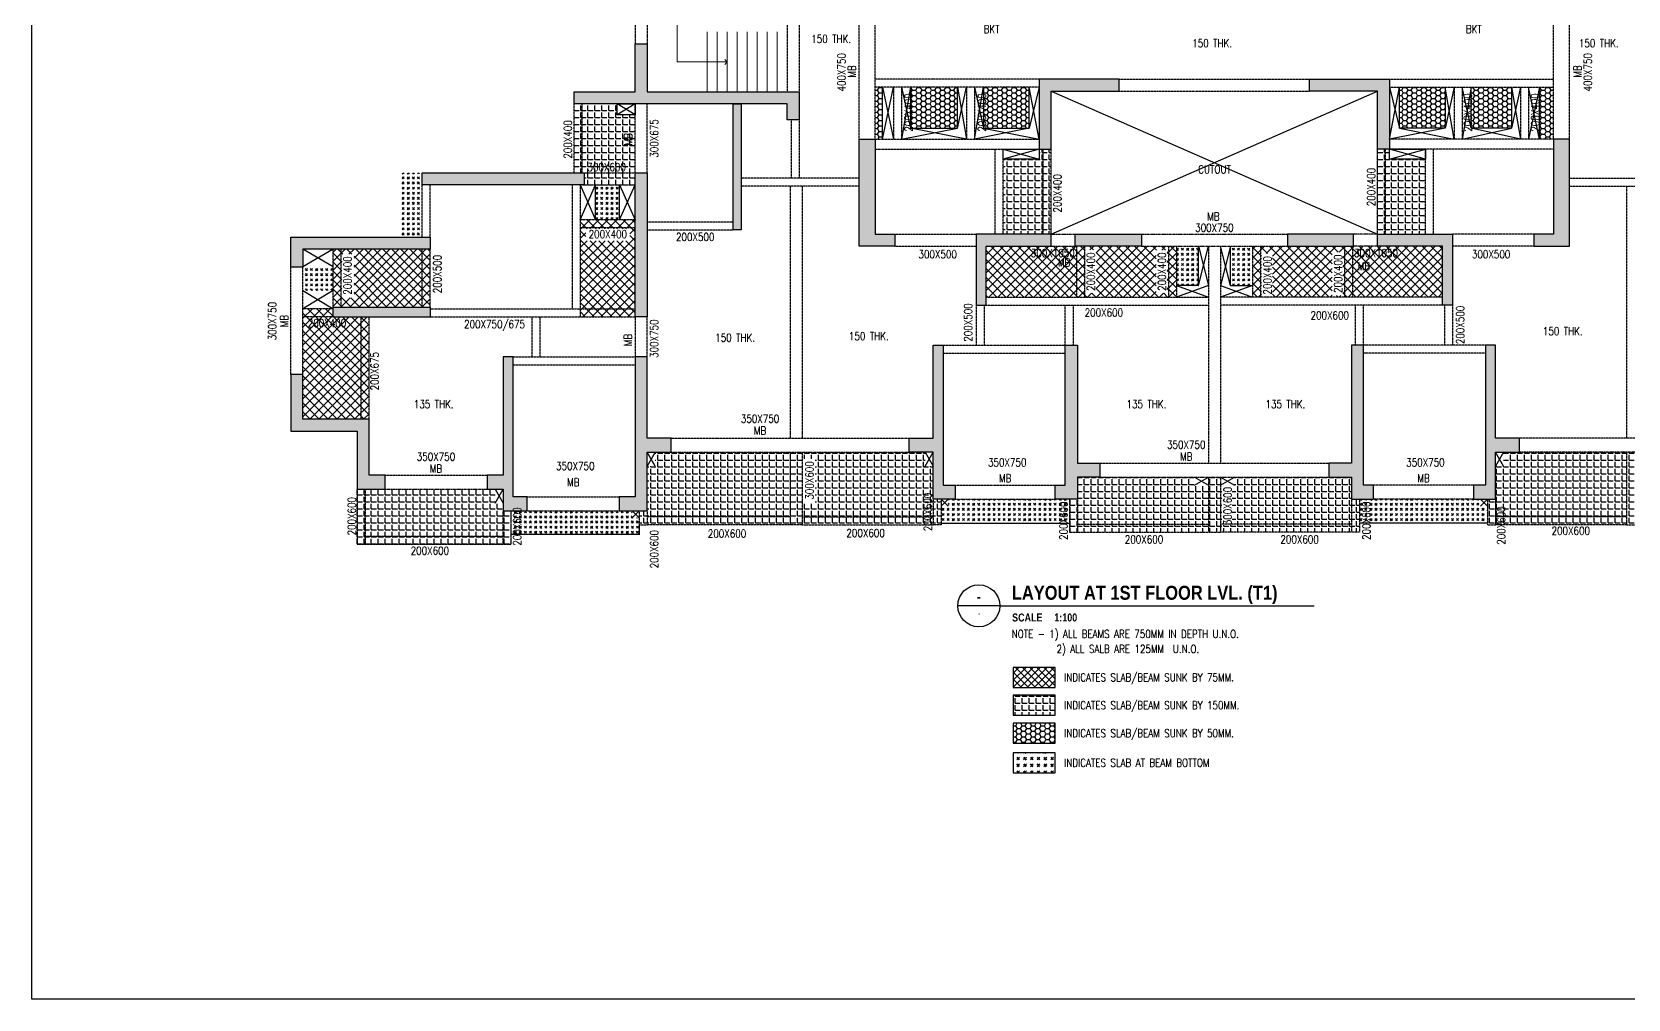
# Model space of a CAD drawing. Header units: millimetres. Extents: x 4277 to 218637, y 6776 to 49510.
# Drawn here: x 4277 to 44163, y 6776 to 30947 of the extents above; entities that cross this region are included whole.
import ezdxf
from ezdxf.enums import TextEntityAlignment as Align

# ---------------------------------------------------------------- set-up
doc = ezdxf.new("R2010")
doc.units = ezdxf.units.MM
doc.linetypes.add('DASHED2', pattern=[0.375, 0.25, -0.125])
doc.linetypes.add('HIDDEN', pattern=[0.375, 0.25, -0.125])
for name, color, linetype in [('A-REFR-TITL-100', 2, 'Continuous'), ('BEAM', 3, 'DASHED2'), ('BEAM NO', 3, 'Continuous'), ('COL', 6, 'Continuous'), ('col solid', 20, 'Continuous'), ('COVER', 2, 'Continuous'), ('CUTOUT', 9, 'Continuous'), ('HAT', 30, 'Continuous'), ('SLAB NO', 3, 'Continuous'), ('TEXT', 3, 'Continuous')]:
    doc.layers.add(name, color=color, linetype=linetype)
for name, color, linetype, lineweight in [('BEAM SIZES', 3, 'Continuous', 0), ('Boundary', 40, 'Continuous', 30), ('OTHER', 7, 'Continuous', 30), ('S-STRS', 31, 'Continuous', 18), ('S-STRS-ANNO', 31, 'Continuous', 18)]:
    doc.layers.add(name, color=color, linetype=linetype, lineweight=lineweight)
doc.styles.add('Arial', font='arial.ttf')
doc.styles.add('ARIAL-TITLE', font='arialbd.ttf')
doc.styles.add('ROMANS', font='romans.shx', dxfattribs={"width": 1.2})
pattern_1 = [(0, (67241, -120499.32), (0, 174.625), [127, -47.625]), (90, (67241, -120499.32), (-174.625, 1e-14), [127, -47.625])]
pattern_2 = [(45, (67241, -120499.32), (-112.2532, 112.2532), []), (135, (67241, -120499.32), (-112.2532, -112.2532), [])]
pattern_3 = [(0, (67240.994, -120499.316), (119.0625, 68.740766), [79.375, -158.75]), (120, (67240.994, -120499.316), (-119.0625, 68.740767), [79.375, -158.75]), (60, (67240.994, -120499.316), (3e-07, 137.481533), [-158.75, 79.375])]
pattern_4 = [(45, (67240.99, -120499.32), (127.27922, 0), [75, -105]), (45, (67272.81, -120499.32), (127.27922, 0), [30, -150]), (45, (67240.99, -120467.5), (127.27922, 0), [30, -150])]

# ---------------------------------------------------------------- blocks, each defined once
blk = doc.blocks.new('A-DETAIL-TITLE-100')
at = {"layer": 'A-REFR-TITL-100', "linetype": 'Continuous'}
blk.add_line((0, 0), (-1050, 0), dxfattribs=at)
blk.add_circle((-525, 0), 525, dxfattribs=at)
at = {"layer": 'A-REFR-TITL-100', "color": 4, "style": 'ARIAL-TITLE'}
for tag, p, height in [('TITLE1', (450, 937), 500), ('TITLE2', (450, 237), 500), ('SCALE1', (450, -480), 300), ('SCALE2', (2479, -480), 300)]:
    blk.add_attdef(tag, p, '', height=height, dxfattribs=at)
at = {"layer": 'A-REFR-TITL-100', "color": 4, "linetype": 'Continuous', "style": 'ARIAL-TITLE'}
blk.add_attdef('DRWG-NO', text='', height=400, dxfattribs=at).set_placement((-751, 326), align=Align.MIDDLE)
at = {"layer": 'A-REFR-TITL-100', "color": 4, "linetype": 'Continuous', "style": 'Arial', "width": 0.8}
blk.add_attdef('DRAWING-REF', text='', height=200, dxfattribs=at).set_placement((-735, -270), align=Align.MIDDLE)

msp = doc.modelspace()

# ---------------------------------------------------------------- hatches: boundary and pattern name
at = {"layer": 'col solid'}
h = msp.add_hatch(color=256, dxfattribs=at)
h.dxf.hatch_style = 1
h.paths.add_polyline_path([(23451, 29447), (23451, 28747), (23151, 28747), (23151, 29147), (17826, 29147), (17826, 29447), (19352, 29447), (19352, 30647), (19652, 30647), (19652, 29447)])
h = msp.add_hatch(color=256, dxfattribs=at)
h.dxf.hatch_style = 1
h.paths.add_polyline_path([(23451, 29447), (23451, 28747), (23151, 28747), (23151, 29147), (17826, 29147), (17826, 29447), (19352, 29447), (19352, 30647), (19652, 30647), (19652, 29447)])
h = msp.add_hatch(color=256, dxfattribs=at)
h.dxf.hatch_style = 1
h.paths.add_polyline_path([(29450, 29766), (29450, 28019), (29750, 28019), (29750, 29467), (31450, 29467), (31450, 29766)])
h = msp.add_hatch(color=256, dxfattribs=at)
h.dxf.hatch_style = 1
h.paths.add_polyline_path([(29450, 29766), (29450, 28019), (29750, 28019), (29750, 29467), (31450, 29467), (31450, 29766)])
h = msp.add_hatch(color=256, dxfattribs=at)
h.dxf.hatch_style = 1
h.paths.add_polyline_path([(38201, 29766), (38202, 28019), (37902, 28019), (37902, 29467), (36202, 29467), (36202, 29766)])
h = msp.add_hatch(color=256, dxfattribs=at)
h.dxf.hatch_style = 1
h.paths.add_polyline_path([(38201, 29766), (38202, 28019), (37902, 28019), (37902, 29467), (36202, 29467), (36202, 29766)])
h = msp.add_hatch(color=256, dxfattribs=at)
h.dxf.hatch_style = 1
h.paths.add_polyline_path([(21802, 29147), (21802, 25997), (22002, 25997), (22002, 29147), (22002, 29147)])
h = msp.add_hatch(color=256, dxfattribs=at)
h.dxf.hatch_style = 1
h.paths.add_polyline_path([(24951, 25594), (24951, 28269), (25351, 28269), (25351, 25894), (25839, 25894), (25839, 25594)])
h = msp.add_hatch(color=256, dxfattribs=at)
h.dxf.hatch_style = 1
h.paths.add_polyline_path([(42701, 25594), (42701, 28269), (42301, 28269), (42301, 25894), (41812, 25894), (41812, 25594)])
h = msp.add_hatch(color=256, dxfattribs=at)
h.dxf.hatch_style = 1
h.paths.add_polyline_path([(18076, 27129), (14026, 27129), (14026, 27429), (18076, 27429)])
h = msp.add_hatch(color=256, dxfattribs=at)
h.dxf.hatch_style = 1
h.paths.add_polyline_path([(19652, 23829), (19351, 23829), (19351, 27429), (19652, 27429)])
h = msp.add_hatch(color=256, dxfattribs=at)
h.dxf.hatch_style = 1
h.paths.add_polyline_path([(14226, 25819), (14226, 25519), (11051, 25519), (11051, 25069), (10751, 25069), (10751, 25819)])
h = msp.add_hatch(color=256, dxfattribs=at)
h.dxf.hatch_style = 1
h.paths.add_polyline_path([(29750, 25894), (27876, 25894), (27876, 24119), (28126, 24119), (28126, 25594), (29750, 25594)])
h = msp.add_hatch(color=256, dxfattribs=at)
h.dxf.hatch_style = 1
h.paths.add_polyline_path([(30350, 25594), (30350, 25894), (32001, 25894), (32001, 25594)])
h = msp.add_hatch(color=256, dxfattribs=at)
h.dxf.hatch_style = 1
h.paths.add_polyline_path([(37302, 25594), (37302, 25894), (35651, 25894), (35651, 25594)])
h = msp.add_hatch(color=256, dxfattribs=at)
h.dxf.hatch_style = 1
h.paths.add_polyline_path([(37901, 25894), (39776, 25894), (39776, 24119), (39526, 24119), (39526, 25594), (37901, 25594)])
h = msp.add_hatch(color=256, dxfattribs=at)
h.dxf.hatch_style = 1
h.paths.add_polyline_path([(14226, 23819), (11801, 23819), (11801, 24069), (14226, 24069)])
h = msp.add_hatch(color=256, dxfattribs=at)
h.dxf.hatch_style = 1
h.paths.add_polyline_path([(16051, 18979), (16650, 18979), (16650, 19329), (16301, 19329), (16301, 22829), (16051, 22829), (16051, 19869), (15652, 19869), (15652, 19519), (16051, 19519)])
h = msp.add_hatch(color=256, dxfattribs=at)
h.dxf.hatch_style = 1
h.paths.add_polyline_path([(19651, 20794), (19651, 22829), (19351, 22829), (19350, 19329), (18950, 19329), (18950, 18979), (19650, 18979), (19651, 20444), (20252, 20444), (20252, 20794), (19651, 20794)])
h = msp.add_hatch(color=256, dxfattribs=at)
h.dxf.hatch_style = 1
h.paths.add_polyline_path([(26801, 23119), (27051, 23119), (27051, 19619), (27351, 19619), (27351, 19269), (26801, 19269), (26801, 20444), (26201, 20444), (26201, 20794), (26801, 20794)])
h = msp.add_hatch(color=256, dxfattribs=at)
h.dxf.hatch_style = 1
h.paths.add_polyline_path([(30101, 23119), (30401, 23119), (30401, 20169), (30963, 20169), (30963, 19819), (30401, 19819), (30401, 19269), (29851, 19269), (29851, 19619), (30101, 19619)])
h = msp.add_hatch(color=256, dxfattribs=at)
h.dxf.hatch_style = 1
h.paths.add_polyline_path([(37551, 23119), (37251, 23119), (37251, 20169), (36689, 20169), (36689, 19819), (37251, 19819), (37251, 19269), (37801, 19269), (37801, 19619), (37551, 19619)])
h = msp.add_hatch(color=256, dxfattribs=at)
h.dxf.hatch_style = 1
h.paths.add_polyline_path([(40851, 23119), (40601, 23119), (40601, 19619), (40301, 19619), (40301, 19269), (40851, 19269), (40851, 20444), (41451, 20444), (41451, 20794), (40851, 20794)])
h = msp.add_hatch(color=256, dxfattribs=at)
h.dxf.hatch_style = 1
h.paths.add_polyline_path([(12401, 21269), (11051, 21269), (11051, 22389), (10751, 22389), (10751, 20969), (12401, 20969), (12401, 19519), (13101, 19519), (13101, 19869), (12701, 19869), (12701, 21269)])
at = {"layer": 'HAT'}
h = msp.add_hatch(dxfattribs=at)
h.set_pattern_fill('HONEY', color=256, scale=25)
h.set_pattern_definition(pattern_3)
h.paths.add_polyline_path([(25351, 29566), (25531, 29566), (25531, 28269), (25351, 28269)])
h = msp.add_hatch(dxfattribs=at)
h.set_pattern_fill('HONEY', color=256, scale=25)
h.set_pattern_definition(pattern_3)
h.paths.add_polyline_path([(26231, 29566), (27409, 29566), (27409, 28545), (26231, 28545)])
h = msp.add_hatch(dxfattribs=at)
h.set_pattern_fill('HONEY', color=256, scale=25)
h.set_pattern_definition(pattern_3)
h.paths.add_polyline_path([(28059, 28544), (29200, 28544), (29200, 29566), (28059, 29566)])
h = msp.add_hatch(dxfattribs=at)
h.set_pattern_fill('HONEY', color=256, scale=25)
h.set_pattern_definition(pattern_3)
h.paths.add_polyline_path([(39593, 28544), (38451, 28544), (38452, 29566), (39593, 29566)])
h = msp.add_hatch(dxfattribs=at)
h.set_pattern_fill('HONEY', color=256, scale=25)
h.set_pattern_definition(pattern_3)
h.paths.add_polyline_path([(41250, 29566), (40243, 29566), (40243, 28545), (41250, 28545)])
h = msp.add_hatch(dxfattribs=at)
h.set_pattern_fill('HONEY', color=256, scale=25)
h.set_pattern_definition(pattern_3)
h.paths.add_polyline_path([(41951, 29566), (42301, 29566), (42301, 28269), (41951, 28269)])
h = msp.add_hatch(dxfattribs=at)
h.set_pattern_fill('ANGLE', color=256, scale=25)
h.set_pattern_definition(pattern_1)
edge = h.paths.add_edge_path()
edge.add_line((17976, 27429), (19351, 27429))
edge.add_line((19351, 27429), (19352, 28879))
edge.add_line((19352, 28879), (18901, 28879))
edge.add_line((18901, 28879), (18901, 29147))
edge.add_line((18901, 29147), (17826, 29147))
edge.add_line((17826, 29147), (17826, 27429))
h = msp.add_hatch(dxfattribs=at)
h.set_pattern_fill('ANGLE', color=256, scale=25)
h.set_pattern_definition(pattern_1)
h.paths.add_polyline_path([(28551, 25894), (29750, 25894), (29750, 28019), (29600, 28019), (29450, 28019), (29450, 27769), (28551, 27769)])
h = msp.add_hatch(dxfattribs=at)
h.set_pattern_fill('ANGLE', color=256, scale=25)
h.set_pattern_definition(pattern_1)
h.paths.add_polyline_path([(39101, 25894), (37902, 25894), (37901, 28019), (38051, 28019), (38202, 28019), (38202, 27769), (39101, 27769)])
h = msp.add_hatch(dxfattribs=at)
h.set_pattern_fill('GOST_GLASS', color=256, scale=15)
h.set_pattern_definition(pattern_4)
h.paths.add_polyline_path([(13476, 27429), (14026, 27429), (14026, 25819), (13476, 25819)])
h = msp.add_hatch(dxfattribs=at)
h.set_pattern_fill('ANGLE', color=256, scale=25)
h.set_pattern_definition([(0, (67240.97, -128989.37), (0, 174.625), [127, -47.625]), (90, (67240.97, -128989.37), (-174.625, 1e-14), [127, -47.625])])
h.paths.add_polyline_path([(19351, 27419), (18076, 27419), (18076, 27119), (19351, 27119)])
h = msp.add_hatch(dxfattribs=at)
h.set_pattern_fill('GOST_GLASS', color=256, scale=15)
h.set_pattern_definition(pattern_4)
h.paths.add_polyline_path([(18363, 27129), (18963, 27129), (18963, 26249), (18363, 26249)])
at = {"layer": 'HAT', "linetype": 'ByBlock'}
h = msp.add_hatch(dxfattribs=at)
h.set_pattern_fill('ANSI37', color=256, scale=50)
h.set_pattern_definition(pattern_2)
h.paths.add_polyline_path([(19215, 26023), (19215, 25730), (18121, 25730), (18121, 26023)], flags=16)
edge = h.paths.add_edge_path()
edge.add_line((17976, 26249), (19351, 26249))
edge.add_line((19351, 26249), (19351, 23929))
edge.add_line((19351, 23829), (17976, 23829))
edge.add_line((17976, 23829), (17976, 26249))
h = msp.add_hatch(dxfattribs=at)
h.set_pattern_fill('ANSI37', color=256, scale=50)
h.set_pattern_definition(pattern_2)
h.paths.add_polyline_path([(30870, 25498), (30870, 24417), (30597, 24417), (30597, 25498)], flags=16)
h.paths.add_polyline_path([(32646, 25496), (32646, 24415), (32373, 24415), (32373, 25496)], flags=16)
edge = h.paths.add_edge_path()
edge.add_line((28126, 25594), (32876, 25594))
edge.add_line((32876, 25594), (32876, 24219))
edge.add_line((32876, 24319), (28126, 24319))
edge.add_line((28126, 24319), (28126, 25594))
at = {"layer": 'HAT'}
h = msp.add_hatch(dxfattribs=at)
h.set_pattern_fill('GOST_GLASS', color=256, scale=15)
h.set_pattern_definition(pattern_4)
h.paths.add_polyline_path([(32876, 24606), (33426, 24606), (33426, 25594), (32876, 25594)])
h = msp.add_hatch(dxfattribs=at)
h.set_pattern_fill('GOST_GLASS', color=256, scale=15)
h.set_pattern_definition(pattern_4)
h.paths.add_polyline_path([(34226, 25594), (34776, 25594), (34776, 24606), (34226, 24606)])
at = {"layer": 'HAT', "linetype": 'ByBlock'}
h = msp.add_hatch(dxfattribs=at)
h.set_pattern_fill('ANSI37', color=256, scale=50)
h.set_pattern_definition(pattern_2)
h.paths.add_polyline_path([(37039, 25444), (37039, 24363), (36766, 24363), (36766, 25444)], flags=16)
h.paths.add_polyline_path([(35001, 25411), (35274, 25411), (35274, 24329), (35001, 24329)], flags=16)
h.paths.add_polyline_path([(34776, 25594), (39526, 25594), (39526, 24319), (34776, 24319)])
h = msp.add_hatch(dxfattribs=at)
h.set_pattern_fill('ANSI37', color=256, scale=50)
h.set_pattern_definition(pattern_2)
h.paths.add_polyline_path([(12326, 25392), (12326, 24302), (12021, 24302), (12021, 25392)], flags=16)
h.paths.add_polyline_path([(11801, 25519), (11801, 24069), (14226, 24069), (14226, 25519)])
at = {"layer": 'HAT'}
h = msp.add_hatch(dxfattribs=at)
h.set_pattern_fill('GOST_GLASS', color=256, scale=15)
h.set_pattern_definition(pattern_4)
h.paths.add_polyline_path([(11051, 25079), (11801, 25079), (11801, 24489), (11051, 24489)])
at = {"layer": 'HAT', "linetype": 'ByBlock'}
h = msp.add_hatch(dxfattribs=at)
h.set_pattern_fill('ANSI37', color=256, scale=50)
h.set_pattern_definition(pattern_2)
edge = h.paths.add_edge_path()
edge.add_line((11051, 21269), (12601, 21269))
edge.add_line((12701, 21269), (12701, 23829))
edge.add_line((12601, 23829), (11801, 23829))
edge.add_line((11801, 23829), (11801, 24029))
edge.add_line((11801, 24029), (11051, 24029))
edge.add_line((11051, 24029), (11051, 21269))
at = {"layer": 'HAT'}
h = msp.add_hatch(dxfattribs=at)
h.set_pattern_fill('ANGLE', color=256, scale=25)
h.set_pattern_definition(pattern_1)
h.paths.add_polyline_path([(19451, 18629), (23226, 18629), (23226, 20444), (19851, 20444), (19851, 20094), (19651, 20094), (19650, 18979), (19451, 18979)])
h = msp.add_hatch(dxfattribs=at)
h.set_pattern_fill('ANGLE', color=256, scale=25)
h.set_pattern_definition(pattern_1)
h.paths.add_polyline_path([(23848, 20278), (23848, 19167), (23572, 19167), (23572, 20278)], flags=16)
h.paths.add_polyline_path([(23226, 18629), (27001, 18629), (27001, 19269), (26801, 19269), (26801, 20094), (26601, 20094), (26601, 20444), (23226, 20444)])
h = msp.add_hatch(dxfattribs=at)
h.set_pattern_fill('ANGLE', color=256, scale=25)
h.set_pattern_definition(pattern_1)
h.paths.add_polyline_path([(44125, 18629), (40651, 18629), (40650, 19268), (40851, 19269), (40851, 20094), (41051, 20094), (41051, 20444), (44126, 20444)])
h = msp.add_hatch(dxfattribs=at)
h.set_pattern_fill('ANGLE', color=256, scale=25)
h.set_pattern_definition(pattern_1)
h.paths.add_polyline_path([(44477, 20293), (44784, 20293), (44784, 19118), (44477, 19118)], flags=16)
h.paths.add_polyline_path([(48200, 18629), (44126, 18629), (44126, 20444), (47801, 20444), (47801, 20094), (48001, 20094), (48001, 18979), (48201, 18979)])
h = msp.add_hatch(dxfattribs=at)
h.set_pattern_fill('ANGLE', color=256, scale=25)
h.set_pattern_definition([(0, (67241, -69942.43), (0, 174.625), [127, -47.625]), (90, (67241, -69942.43), (-174.625, 1e-14), [127, -47.625])])
h.paths.add_polyline_path([(34015, 19591), (34273, 19591), (34273, 18619), (34015, 18619)], flags=16)
h.paths.add_polyline_path([(34326, 19819), (37251, 19819), (37251, 19269), (37451, 19269), (37451, 18444), (30201, 18444), (30201, 19269), (30401, 19269), (30401, 19819), (33326, 19819), (33326, 19619), (33676, 19619), (33676, 19819), (33976, 19819), (33976, 19619), (34326, 19619)])
h = msp.add_hatch(dxfattribs=at)
h.set_pattern_fill('ANGLE', color=256, scale=25)
h.set_pattern_definition(pattern_1)
h.paths.add_polyline_path([(16251, 18979), (16051, 18979), (16051, 19169), (15851, 19169), (15851, 19519), (12401, 19519), (12401, 18144), (16251, 18144)])
h = msp.add_hatch(dxfattribs=at)
h.set_pattern_fill('GOST_GLASS', color=256, scale=15)
h.set_pattern_definition([(45, (67241, -120509.34), (127.27922, 0), [75, -105]), (45, (67272.82, -120509.34), (127.27922, 0), [30, -150]), (45, (67241, -120477.52), (127.27922, 0), [30, -150])])
edge = h.paths.add_edge_path()
edge.add_line((30201, 18674), (27001, 18674))
edge.add_line((27001, 18674), (27001, 19094))
edge.add_line((27001, 19094), (27176, 19094))
edge.add_line((27176, 19094), (27176, 19269))
edge.add_line((27176, 19269), (30201, 19269))
edge.add_line((30201, 19269), (30201, 18669))
h = msp.add_hatch(dxfattribs=at)
h.set_pattern_fill('GOST_GLASS', color=256, scale=15)
h.set_pattern_definition([(45, (67240.35, -120509.365), (127.27922, 0), [75, -105]), (45, (67272.17, -120509.365), (127.27922, 0), [30, -150]), (45, (67240.35, -120477.545), (127.27922, 0), [30, -150])])
edge = h.paths.add_edge_path()
edge.add_line((37450, 18674), (40650, 18674))
edge.add_line((40650, 18674), (40650, 19094))
edge.add_line((40650, 19094), (40475, 19094))
edge.add_line((40475, 19094), (40475, 19269))
edge.add_line((40475, 19269), (37450, 19269))
edge.add_line((37450, 19269), (37450, 18669))
h = msp.add_hatch(dxfattribs=at)
h.set_pattern_fill('GOST_GLASS', color=256, scale=15)
h.set_pattern_definition([(45, (67240.99, -120699.37), (127.27922, 0), [75, -105]), (45, (67272.81, -120699.37), (127.27922, 0), [30, -150]), (45, (67240.99, -120667.55), (127.27922, 0), [30, -150])])
h.paths.add_polyline_path([(19451, 18384), (16251, 18384), (16251, 18979), (19276, 18979), (19276, 18804), (19451, 18804)])
at = {"layer": 'HAT', "linetype": 'ByBlock'}
h = msp.add_hatch(dxfattribs=at)
h.set_pattern_fill('ANSI37', color=256, scale=1000)
h.set_pattern_definition([(45, (2913.46, 7953.83), (-88.38835, 88.38835), []), (135, (2913.46, 7953.83), (-88.38835, -88.38835), [])])
h.paths.add_polyline_path([(28800, 15067), (28800, 14567), (29850, 14567), (29850, 15067)])
at = {"layer": 'HAT'}
h = msp.add_hatch(dxfattribs=at)
h.set_pattern_fill('ANGLE', color=256, scale=25)
h.set_pattern_definition([(0, (-368946.55, -2041689.13), (0, 174.625), [127, -47.625]), (90, (-368946.55, -2041689.13), (-174.625, 1e-14), [127, -47.625])])
h.paths.add_polyline_path([(28800, 13869), (29850, 13869), (29850, 14369), (28800, 14369)])
h = msp.add_hatch(dxfattribs=at)
h.set_pattern_fill('HONEY', color=256, scale=25)
h.set_pattern_definition([(0, (67240.994, -120367.166), (119.0625, 68.740766), [79.375, -158.75]), (120, (67240.994, -120367.166), (-119.0625, 68.740767), [79.375, -158.75]), (60, (67240.994, -120367.166), (3e-07, 137.481533), [-158.75, 79.375])])
h.paths.add_polyline_path([(28800, 13171), (29850, 13171), (29850, 13671), (28800, 13671)])
h = msp.add_hatch(dxfattribs=at)
h.set_pattern_fill('GOST_GLASS', color=256, scale=20)
h.set_pattern_definition([(45, (67241, -115883.84), (169.70563, 0), [100, -140]), (45, (67283.42, -115883.84), (169.70563, 0), [40, -200]), (45, (67241, -115841.41), (169.70563, 0), [40, -200])])
h.paths.add_polyline_path([(28800, 12433), (29850, 12433), (29850, 12933), (28800, 12933)])

# ---------------------------------------------------------------- linework, layer by layer
at = {"layer": 'A-REFR-TITL-100', "linetype": 'Continuous'}
msp.add_line((28464, 16605), (36321, 16605), dxfattribs=at)
at = {"layer": 'BEAM', "color": 4, "linetype": 'HIDDEN', "ltscale": 10}
for p, q in [((23151, 33591, 0), (23151, 29447, 0)), ((23451, 33591, 0), (23451, 29447, 0)), ((24951, 28269, 0), (24951, 31566, 0)), ((25351, 29766, 0), (25351, 31566, 0)), ((42301, 29766, 0), (42300, 31566, 0)), ((42701, 28269, 0), (42700, 31566, 0)), ((19352, 27429, 0), (19352, 29147, 0)), ((19652, 27429, 0), (19652, 29147, 0)), ((19351, 23829, 0), (19351, 22829, 0)), ((19651, 22829, 0), (19652, 23829, 0)), ((20252, 20794, 0), (26201, 20794, 0)), ((47400, 20794, 0), (41451, 20794, 0)), ((30963, 20169, 0), (36689, 20169, 0)), ((13101, 19869, 0), (15652, 19869, 0)), ((27351, 19619, 0), (29850, 19619, 0)), ((40300, 19619, 0), (37801, 19619, 0)), ((16650, 19329, 0), (18950, 19329, 0))]:
    msp.add_line(p, q, dxfattribs=at)
at = {"layer": 'BEAM', "ltscale": 10}
for p, q in [((19352, 32391, 0), (19352, 30647, 0)), ((19652, 32391, 0), (19652, 30647, 0)), ((29450, 29566, 0), (25351, 29566, 0)), ((25806, 29566, 0), (25806, 28269, 0)), ((26006, 29566, 0), (26006, 28269, 0)), ((27634, 29566, 0), (27634, 28269, 0)), ((27834, 29566, 0), (27834, 28269, 0)), ((38201, 29566, 0), (42301, 29566, 0)), ((39818, 29566, 0), (39818, 28269, 0)), ((40018, 29566, 0), (40018, 28269, 0)), ((41475, 29566, 0), (41475, 28269, 0)), ((41675, 29566, 0), (41675, 28269, 0)), ((17826, 27429, 0), (17826, 29147, 0)), ((18026, 27429, 0), (18026, 29147, 0)), ((31450, 29467, 0), (36202, 29467, 0)), ((25351, 28269, 0), (29450, 28269, 0)), ((28551, 25894, -5), (28551, 28019, 0)), ((29749, 25894, 0), (29750, 28019, 0)), ((37902, 25894, 0), (37901, 28019, 0)), ((42301, 28269, 0), (38201, 28269, 0)), ((39101, 25894, -5), (39101, 28019, 0)), ((14026, 25819, 0), (14026, 27129, 0)), ((17976, 27129, 0), (17976, 23829, 0)), ((18026, 27429, 0), (19351, 27429, 0)), ((18026, 27129, 0), (19351, 27129, 0)), ((19351, 26249, 0), (17976, 26249, 0)), ((32876, 25594, 0), (32876, 24319, 0)), ((34776, 25594, 0), (34776, 24319, 0)), ((11801, 24069, 0), (11801, 25519, 0)), ((14026, 24069, 0), (14026, 25519, 0)), ((11801, 24029, 0), (11051, 24029, 0)), ((17876, 24029, 0), (19351, 24029, 0)), ((28126, 24319, 0), (33676, 24319, 0)), ((39526, 24319, 0), (33976, 24319, 0)), ((12501, 21269, 0), (12501, 23829, 0)), ((23226, 20444, 0), (23226, 18629, 0)), ((23526, 20444, 0), (23526, 18629, 0)), ((44126, 20444, 0), (44125, 18629, 0)), ((33676, 19819, 0), (33676, 18444, 0)), ((33976, 19819, 0), (33976, 18444, 0)), ((12401, 19519), (12401, 18144, 0)), ((12601, 19519), (12601, 18144, 0)), ((26801, 19279, 0), (26801, 18629, 0)), ((27001, 19279, 0), (27001, 18629, 0)), ((30201, 19276, 0), (30201, 18444, 0)), ((30401, 19276, 0), (30401, 18444, 0)), ((37251, 19276, 0), (37251, 18444, 0)), ((37451, 19276, 0), (37451, 18444, 0)), ((40651, 19279, 0), (40650, 18629, 0)), ((40851, 19279, 0), (40850, 18629, 0)), ((16051, 18144, 0), (16051, 18979, 0)), ((16251, 18144, 0), (16251, 18979, 0)), ((19451, 18979, 0), (19451, 18629, 0)), ((23226, 18829, 0), (19650, 18829, 0)), ((19651, 18979, 0), (19651, 18629, 0)), ((23526, 18829, 0), (26801, 18829, 0)), ((44125, 18829, 0), (40850, 18829, 0)), ((19451, 18629, 0), (19651, 18629, 0)), ((23226, 18629, 0), (19650, 18629, 0)), ((23526, 18629, 0), (23226, 18629, 0)), ((23526, 18629, 0), (26801, 18629, 0)), ((27000, 18629, 0), (26801, 18629, 0)), ((30201, 18444, 0), (30401, 18444, 0)), ((30401, 18644, 0), (33676, 18644, 0)), ((30401, 18444, 0), (33676, 18444, 0)), ((33676, 18444, 0), (33976, 18444, 0)), ((37251, 18644, 0), (33976, 18644, 0)), ((37251, 18444, 0), (33976, 18444, 0)), ((37451, 18444, 0), (37251, 18444, 0)), ((40651, 18629, 0), (40850, 18629, 0)), ((44125, 18629, 0), (40850, 18629, 0)), ((44125, 18629, 0), (44425, 18629, 0)), ((12401, 18144, 0), (12601, 18144, 0)), ((12601, 18344, 0), (16051, 18344, 0)), ((12601, 18144, 0), (16051, 18144, 0)), ((16051, 18144, 0), (16251, 18144, 0))]:
    msp.add_line(p, q, dxfattribs=at)
at = {"layer": 'BEAM', "color": 4, "ltscale": 10}
for p, q in [((25351, 28269, 0), (25351, 29766, 0)), ((42301, 28269, 0), (42301, 29766, 0)), ((10751, 22389, 0), (10751, 25069, 0)), ((11051, 22389, 0), (11051, 25069, 0))]:
    msp.add_line(p, q, dxfattribs=at)
at = {"layer": 'BEAM', "linetype": 'HIDDEN', "ltscale": 10}
for p, q in [((29450, 29766, 0), (25351, 29766, 0)), ((31450, 29766, 0), (36202, 29766, 0)), ((38201, 29766, 0), (42301, 29766, 0)), ((23251, 28747, 0), (23251, 27294, 0)), ((23451, 28747, 0), (23451, 27294, 0)), ((25351, 28019, 0), (29450, 28019, 0)), ((28351, 25894, -5), (28351, 28019, 0)), ((29549, 25893, 0), (29550, 28019, 0)), ((38103, 25893, 0), (38101, 28019, 0)), ((42301, 28019, 0), (38201, 28019, 0)), ((39301, 25894, -5), (39301, 28019, 0)), ((14226, 25819, 0), (14226, 27129, 0)), ((17776, 27129, 0), (17776, 24029, 0)), ((24951, 27294, 6), (22002, 27294, 6)), ((42701, 27294, 6), (45649, 27294, 6)), ((24951, 27094, 6), (22002, 27094, 6)), ((23226, 27094, 0), (23226, 20794, 0)), ((23526, 27094, 0), (23526, 20794, 0)), ((42701, 27094, 6), (45649, 27094, 6)), ((44126, 27094, 0), (44126, 20794, 0)), ((19351, 26049, 0), (17976, 26049, 0)), ((21802, 26194, 0), (19652, 26194, 0)), ((21802, 25994, 0), (19652, 25994, 0)), ((25839, 25894, 0), (27876, 25894, 0)), ((25839, 25594, 0), (27876, 25594, 0)), ((30376, 25594, 0), (30376, 24319, 0)), ((30576, 25594, 0), (30576, 24319, 0)), ((32676, 25594, 0), (32676, 24319, 0)), ((33676, 25594, 0), (33676, 20169, 0)), ((33976, 25594, 0), (33976, 20169, 0)), ((34976, 25594, 0), (34976, 24319, 0)), ((37076, 25594, 0), (37076, 24319, 0)), ((37276, 25594, 0), (37276, 24319, 0)), ((41812, 25894, 0), (39776, 25894, 0)), ((41812, 25594, 0), (39776, 25594, 0)), ((12001, 24069, 0), (12001, 25519, 0)), ((14226, 24069, 0), (14226, 25519, 0)), ((14226, 24029, 0), (17876, 24029, 0)), ((27876, 24119, 0), (27876, 23119, 0)), ((28076, 24119, 0), (28076, 23119, 0)), ((28126, 24119, 0), (33676, 24119, 0)), ((30101, 23119, 0), (30101, 24119, 0)), ((30301, 23119, 0), (30301, 24119, 0)), ((39526, 24119, 0), (33976, 24119, 0)), ((37351, 23119, 0), (37351, 24119, 0)), ((37551, 23119, 0), (37551, 24119, 0)), ((39576, 24119, 0), (39576, 23119, 0)), ((39776, 24119, 0), (39776, 23119, 0)), ((11801, 23829, 0), (11051, 23829, 0)), ((12701, 21269, 0), (12701, 23829, 0)), ((14226, 23829, 0), (19351, 23829, 0)), ((14226, 23829, 0), (19351, 23829, 0)), ((16776, 22829, 0), (16776, 23829, 0)), ((16976, 22829, 0), (16976, 23829, 0)), ((16301, 22829, 0), (19351, 22829, 0)), ((27051, 23119, 0), (30101, 23119, 0)), ((27051, 22919, 0), (30101, 22919, 0)), ((40601, 23119, 0), (37551, 23119, 0)), ((40601, 22919, 0), (37551, 22919, 0)), ((16301, 22629, 0), (19351, 22629, 0))]:
    msp.add_line(p, q, dxfattribs=at)
at = {"layer": 'BEAM', "color": 4}
for p, q in [((29750, 25894, 0), (30350, 25894, 0)), ((29750, 25594, 0), (30350, 25594, 0)), ((32001, 25894, 0), (35651, 25894, 0)), ((32001, 25594, 0), (35776, 25594, 0)), ((37901, 25894, 0), (37276, 25894, 0)), ((37901, 25594, 0), (37276, 25594, 0)), ((20252, 20444, 0), (26201, 20444, 0)), ((47400, 20444, 0), (41451, 20444, 0)), ((30963, 19819, 0), (36689, 19819, 0)), ((13101, 19519, 0), (15652, 19519, 0)), ((27351, 19269, 0), (29850, 19269, 0)), ((40300, 19269, 0), (37801, 19269, 0)), ((16650, 18979, 0), (18950, 18979, 0))]:
    msp.add_line(p, q, dxfattribs=at)
at = {"layer": 'BEAM'}
msp.add_line((40850, 19269, 0), (40850, 18629, 0), dxfattribs=at)
at = {"layer": 'Boundary'}
msp.add_lwpolyline([(4277, 49510), (65790, 49510), (65790, 6776), (4277, 6776)], close=True, dxfattribs=at)
at = {"layer": 'COL', "elevation": 0}
for points in [[(23451, 29447), (23451, 28747), (23151, 28747), (23151, 29147), (17826, 29147), (17826, 29447), (19352, 29447), (19352, 30647), (19652, 30647), (19652, 29447)], [(29450, 29766), (29450, 28019), (29750, 28019), (29750, 29467), (31450, 29467), (31450, 29766)], [(38201, 29766), (38202, 28019), (37902, 28019), (37902, 29467), (36202, 29467), (36202, 29766)], [(24951, 25594), (24951, 28269), (25351, 28269), (25351, 25894), (25839, 25894), (25839, 25594)], [(42701, 25594), (42701, 28269), (42301, 28269), (42301, 25894), (41812, 25894), (41812, 25594)], [(18076, 27129), (14026, 27129), (14026, 27429), (18076, 27429)], [(19652, 23829), (19351, 23829), (19351, 27429), (19652, 27429)], [(14226, 25819), (14226, 25519), (11051, 25519), (11051, 25069), (10751, 25069), (10751, 25819)], [(29750, 25894), (27876, 25894), (27876, 24119), (28126, 24119), (28126, 25594), (29750, 25594)], [(30350, 25594), (30350, 25894), (32001, 25894), (32001, 25594)], [(37302, 25594), (37302, 25894), (35651, 25894), (35651, 25594)], [(37901, 25894), (39776, 25894), (39776, 24119), (39526, 24119), (39526, 25594), (37901, 25594)], [(14226, 23819), (11801, 23819), (11801, 24069), (14226, 24069)], [(16051, 18979), (16650, 18979), (16650, 19329), (16301, 19329), (16301, 22829), (16051, 22829), (16051, 19869), (15652, 19869), (15652, 19519), (16051, 19519)], [(19651, 20794), (19651, 22829), (19351, 22829), (19350, 19329), (18950, 19329), (18950, 18979), (19650, 18979), (19651, 20444), (20252, 20444), (20252, 20794), (19651, 20794)], [(26801, 23119), (27051, 23119), (27051, 19619), (27351, 19619), (27351, 19269), (26801, 19269), (26801, 20444), (26201, 20444), (26201, 20794), (26801, 20794)], [(30101, 23119), (30401, 23119), (30401, 20169), (30963, 20169), (30963, 19819), (30401, 19819), (30401, 19269), (29851, 19269), (29851, 19619), (30101, 19619)], [(37551, 23119), (37251, 23119), (37251, 20169), (36689, 20169), (36689, 19819), (37251, 19819), (37251, 19269), (37801, 19269), (37801, 19619), (37551, 19619)], [(40851, 23119), (40601, 23119), (40601, 19619), (40301, 19619), (40301, 19269), (40851, 19269), (40851, 20444), (41451, 20444), (41451, 20794), (40851, 20794)]]:
    msp.add_lwpolyline(points, close=True, dxfattribs=at)
for points in [[(22002, 29147), (22002, 25997), (21802, 25997), (21802, 29147), (22002, 29147)], [(12401, 21269), (11051, 21269), (11051, 22389), (10751, 22389), (10751, 20969), (12401, 20969), (12401, 19519), (13101, 19519), (13101, 19869), (12701, 19869), (12701, 21269), (12401, 21269)]]:
    msp.add_lwpolyline(points, dxfattribs=at)
at = {"layer": 'COVER'}
for p, q in [((18363, 26249, 0), (18363, 27129, 0)), ((18963, 26249, 0), (18963, 27129, 0)), ((33426, 24610, 0), (33426, 25594, 0)), ((34226, 24610, 0), (34226, 25594, 0)), ((33426, 24606, 0), (32876, 24606, 0)), ((33976, 24606, 0), (33976, 24606, 0)), ((34226, 24606, 0), (34776, 24606, 0)), ((19451, 18384, 0), (16251, 18384, 0)), ((19451, 18629, 0), (19451, 18379, 0)), ((27001, 18674, 0), (30201, 18674, 0)), ((40651, 18674, 0), (37451, 18674, 0))]:
    msp.add_line(p, q, dxfattribs=at)
at = {"layer": 'COVER', "elevation": 0}
for points in [[(25531, 28269), (25531, 29566)], [(26231, 29566), (26231, 28545), (27409, 28545), (27409, 29566)], [(28059, 29566), (28059, 28544), (29200, 28544), (29200, 29566)], [(39593, 29566), (39593, 28544), (38451, 28544), (38451, 29566)], [(41250, 29566), (41250, 28545), (40243, 28545), (40243, 29566)], [(41951, 28269), (41951, 29566)]]:
    msp.add_lwpolyline(points, dxfattribs=at)
for points in [[(19352, 28879), (18901, 28879), (18901, 29154), (19352, 29154)], [(29450, 27769), (28551, 27769), (28551, 28019), (29450, 28019)], [(38202, 28021), (39101, 28021), (39101, 27769), (38202, 27769)]]:
    msp.add_lwpolyline(points, close=True, dxfattribs=at)
at = {"layer": 'COVER', "const_width": 0.1, "elevation": 0}
for points in [[(14026, 27429), (13476, 27429), (13476, 25829)], [(11801, 24489), (11051, 24489), (11051, 25079), (11801, 25079)]]:
    msp.add_lwpolyline(points, dxfattribs=at)
for points in [[(19851, 20094), (19651, 20094), (19651, 20444), (19851, 20444)], [(26601, 20094), (26801, 20094), (26801, 20444), (26601, 20444)], [(41051, 20094), (40851, 20094), (40851, 20444), (41051, 20444)], [(33326, 19819), (33326, 19619), (33676, 19619), (33676, 19819)], [(33976, 19819), (33976, 19619), (34326, 19619), (34326, 19819)], [(15851, 19169), (16051, 19169), (16051, 19519), (15851, 19519)], [(27176, 19094), (27001, 19094), (27001, 19269), (27176, 19269)], [(40476, 19094), (40651, 19094), (40651, 19269), (40476, 19269)], [(19451, 18979), (19276, 18979), (19276, 18804), (19451, 18804)]]:
    msp.add_lwpolyline(points, close=True, dxfattribs=at)
at = {"layer": 'CUTOUT'}
for p, q in [((25531, 29566, 0), (25806, 28269, 0)), ((25531, 28269, 0), (25806, 29566, 0)), ((26006, 29566, 0), (26231, 28545, 0)), ((26231, 29566, 0), (26006, 28269, 0)), ((27409, 28545, 0), (27634, 29566, 0)), ((27409, 29566, 0), (27634, 28269, 0)), ((27834, 29566, 0), (28059, 28544, 0)), ((27834, 28269, 0), (28059, 29566, 0)), ((29450, 28269, 0), (29200, 29566, 0)), ((29450, 29566, 0), (29200, 28544, 0)), ((38201, 28269, 0), (38451, 29566, 0)), ((38201, 29566, 0), (38451, 28544, 0)), ((39818, 29566, 0), (39593, 28544, 0)), ((39818, 28269, 0), (39593, 29566, 0)), ((40243, 28545, 0), (40018, 29566, 0)), ((40243, 29566, 0), (40018, 28269, 0)), ((41475, 29566, 0), (41250, 28545, 0)), ((41250, 29566, 0), (41475, 28269, 0)), ((41951, 29566, 0), (41675, 28269, 0)), ((41951, 28269, 0), (41675, 29566, 0)), ((19352, 28879, 0), (18901, 29154, 0)), ((19352, 29154, 0), (18901, 28879, 0)), ((29749, 25894, 0), (37902, 29467, 0)), ((29750, 29467, 0), (37901, 25894, 0)), ((26006, 28269, 0), (27409, 28545, 0)), ((27634, 28269, 0), (26231, 28545, 0)), ((29200, 28544, 0), (27834, 28269, 0)), ((28059, 28544, 0), (29450, 28269, 0)), ((39593, 28544, 0), (38201, 28269, 0)), ((38451, 28544, 0), (39818, 28269, 0)), ((40018, 28269, 0), (41250, 28545, 0)), ((41475, 28269, 0), (40243, 28545, 0)), ((29450, 28019, 0), (28551, 27769, 0)), ((28551, 28019, 0), (29450, 27769, 0)), ((38202, 27769, 0), (39101, 28019, 0)), ((39101, 27769, 0), (38202, 28019, 0)), ((17976, 26249, 0), (18363, 27129, 0)), ((17976, 27129, 0), (18363, 26249, 0)), ((18963, 26249, 0), (19351, 27129, 0)), ((18963, 27129, 0), (19351, 26249, 0)), ((33426, 24610, 0), (33676, 25594, 0)), ((33426, 25594, 0), (33676, 24606, 0)), ((34226, 24610, 0), (33976, 25594, 0)), ((34226, 25594, 0), (33976, 24606, 0)), ((11801, 25079, 0), (11051, 25519, 0)), ((11801, 25519, 0), (11051, 25079, 0)), ((11801, 24489, 0), (11051, 24029, 0)), ((11051, 24489, 0), (11801, 24029, 0)), ((32876, 24606, 0), (33676, 24319, 0)), ((33676, 24606, 0), (32876, 24319, 0)), ((34776, 24606, 0), (33976, 24319, 0)), ((33976, 24606, 0), (34776, 24319, 0)), ((19851, 20094, 0), (19651, 20444, 0)), ((19851, 20444, 0), (19651, 20094, 0)), ((26601, 20094, 0), (26801, 20444, 0)), ((26601, 20444, 0), (26801, 20094, 0)), ((41051, 20094, 0), (40851, 20444, 0)), ((41051, 20444, 0), (40851, 20094, 0)), ((33326, 19619, 0), (33676, 19819, 0)), ((33326, 19819, 0), (33676, 19619, 0)), ((33976, 19619, 0), (34326, 19819, 0)), ((33976, 19819, 0), (34326, 19619, 0)), ((15851, 19169, 0), (16051, 19519, 0)), ((15851, 19519, 0), (16051, 19169, 0)), ((27176, 19094, 0), (27001, 19269, 0)), ((27001, 19094, 0), (27176, 19269, 0)), ((40476, 19094, 0), (40651, 19269, 0)), ((40651, 19094, 0), (40476, 19269, 0)), ((19276, 18804, 0), (19451, 18979, 0)), ((19276, 18979, 0), (19451, 18804, 0))]:
    msp.add_line(p, q, dxfattribs=at)
at = {"layer": 'OTHER', "elevation": 0}
for points in [[(28800, 14567), (29850, 14567), (29850, 15067), (28800, 15067)], [(28800, 13869), (29850, 13869), (29850, 14369), (28800, 14369)], [(28800, 13171), (29850, 13171), (29850, 13671), (28800, 13671)], [(28800, 12433), (29850, 12433), (29850, 12933), (28800, 12933)]]:
    msp.add_lwpolyline(points, close=True, dxfattribs=at)
at = {"layer": 'S-STRS'}
for p, q in [((21152, 30947, 0), (21152, 29447, 0)), ((21402, 30947, 0), (21402, 29447, 0)), ((21652, 30947, 0), (21652, 29447, 0)), ((21902, 30947, 0), (21902, 29447, 0)), ((22152, 30947, 0), (22152, 29447, 0)), ((22402, 30947, 0), (22402, 29447, 0)), ((22652, 30947, 0), (22652, 29447, 0)), ((22902, 30947, 0), (22902, 29447, 0))]:
    msp.add_line(p, q, dxfattribs=at)
at = {"layer": 'S-STRS-ANNO'}
for p, q in [((20402, 30197, 0), (20402, 32841, 0)), ((21652, 30197, 0), (20402, 30197, 0)), ((21652, 30197, 0), (21589, 30260, 0)), ((21652, 30197, 0), (21589, 30135, 0))]:
    msp.add_line(p, q, dxfattribs=at)

# ---------------------------------------------------------------- block references
at = {"layer": 'A-REFR-TITL-100'}
ref = msp.add_blockref('A-DETAIL-TITLE-100', (28464, 16605), dxfattribs=at)
ref.add_attrib('TITLE2', 'LAYOUT AT 1ST FLOOR LVL. (T1)', (28765, 16756), dxfattribs={"color": 4, "height": 350, "style": 'ARIAL-TITLE', "width": 0.84})
ref.add_attrib('DRWG-NO', '-', dxfattribs={"color": 4, "linetype": 'Continuous', "height": 250, "style": 'ARIAL-TITLE', "width": 0.8}).set_placement((27939, 16833), align=Align.MIDDLE)
ref.add_attrib('DRAWING-REF', '-', dxfattribs={"color": 4, "linetype": 'Continuous', "height": 150, "style": 'Arial', "width": 0.8}).set_placement((27950, 16416), align=Align.MIDDLE)
ref.add_attrib('SCALE1', 'SCALE', (28772, 16213), dxfattribs={"color": 4, "height": 200, "style": 'ARIAL-TITLE', "width": 0.8})
ref.add_attrib('SCALE2', '1:100', (29826, 16213), dxfattribs={"color": 4, "height": 200, "style": 'ARIAL-TITLE', "width": 0.8})

# ---------------------------------------------------------------- texts
at = {"layer": 'BEAM NO', "style": 'ROMANS', "width": 0.8}
for s, p in [('BKT', (28258, 30857, 0)), ('BKT', (40308, 30857, 0)), ('MB', (33800, 26176, 0)), ('MB', (30070, 25023, 0)), ('MB', (37562, 24934, 0)), ('MB', (22473, 20823, 0)), ('MB', (33122, 20173, 0)), ('MB', (14374, 19873, 0)), ('MB', (17805, 19533, 0)), ('MB', (28598, 19633, 0)), ('MB', (39053, 19633, 0))]:
    msp.add_text(s, height=200, dxfattribs=at).set_placement(p, align=Align.BOTTOM_CENTER)
for p in [(24926, 29958, 0), (43059, 29958, 0), (19333, 28264, 0), (10742, 23720, 0), (19331, 23246, 0)]:
    msp.add_text('MB', height=200, rotation=90, dxfattribs=at).set_placement(p, align=Align.BOTTOM_CENTER)
at = {"layer": 'BEAM SIZES', "style": 'ROMANS', "width": 0.8}
for s, p in [('400X750', (24670, 29938, 0)), ('400X750', (43315, 29938, 0)), ('200X400', (26346, 28934, 0)), ('200X400', (28178, 28934, 0)), ('200X400', (40321, 28934, 0)), ('200X400', (42001, 28934, 0)), ('200X400', (17830, 28260, 0)), ('300X675', (19986, 28284, 0)), ('200X400', (37906, 27070)), ('200X400', (30062, 26913, 0)), ('200X400', (12326, 24859)), ('200X500', (14568, 24895, 0)), ('200X400', (30898, 24955)), ('200X400', (32676, 24956, 0)), ('200X400', (35311, 24863)), ('200X400', (37076, 24903, 0)), ('300X750', (10444, 23720, 0)), ('200X500', (27832, 23685, 0)), ('200X500', (40130, 23624, -6)), ('300X750', (19984, 23280, 0)), ('200X675', (13001, 22468, 0)), ('300X600', (23868, 19738, 0)), ('300X600', (34317, 19097, 0)), ('200X600', (12429, 18844, 0)), ('200X600', (26821, 18951, 0)), ('200X600', (30218, 18731, 0)), ('200X600', (37783, 18731, 0)), ('200X600', (16565, 18588, 0)), ('200X600', (41155, 18610, 0)), ('200X600', (19989, 18020, 0))]:
    msp.add_text(s, height=200, rotation=90, dxfattribs=at).set_placement(p, align=Align.BOTTOM_CENTER)
for s, p in [('300X600', (18640, 27410, 0)), ('200X400', (18669, 25733)), ('300X750', (33826, 25894, 0)), ('200X500', (20852, 25662, 0)), ('300X500', (26911, 25230, 0)), ('300X1050', (29788, 25261, 0)), ('300X1050', (37864, 25261, 0)), ('300X500', (40741, 25230, 0)), ('200X600', (31064, 23773, 0)), ('200X600', (36709, 23702, 0)), ('200X400', (11651, 23512)), ('200X750/675', (15838, 23482, 0)), ('350X750', (22473, 21121, 0)), ('350X750', (14374, 20171, 0)), ('350X750', (33122, 20471, 0)), ('350X750', (17856, 19938, 0)), ('350X750', (28649, 20028, 0)), ('350X750', (39099, 20028, 0)), ('200X600', (21647, 18250, 0)), ('200X600', (25110, 18264, 0)), ('200X600', (32067, 18104, 0)), ('200X600', (35955, 18104, 0)), ('200X600', (42732, 18320, 0)), ('200X600', (14222, 17822, 0))]:
    msp.add_text(s, height=200, dxfattribs=at).set_placement(p, align=Align.BOTTOM_CENTER)
at = {"layer": 'CUTOUT', "style": 'ROMANS', "width": 0.8}
msp.add_text('CUTOUT', height=200, dxfattribs=at).set_placement((33830, 27511, 0), align=Align.MIDDLE_CENTER)
at = {"layer": 'SLAB NO', "style": 'ROMANS', "width": 0.8}
for s, p in [('150 THK.', (24250, 30612)), ('150 THK.', (33770, 30505)), ('150 THK.', (43432, 30505)), ('150 THK.', (42532, 23308)), ('150 THK.', (21850, 23145)), ('150 THK.', (25191, 23184)), ('135 THK.', (14318, 21484)), ('135 THK.', (32128, 21484)), ('135 THK.', (35600, 21484))]:
    msp.add_text(s, height=200, dxfattribs=at).set_placement(p, align=Align.BOTTOM_CENTER)
at = {"layer": 'TEXT', "ltscale": 50, "style": 'ROMANS', "width": 0.8}
for s, p in [('NOTE - 1) ALL BEAMS ARE 750MM IN DEPTH U.N.O.', (28760, 15901)), ('2) ALL SALB ARE 125MM  U.N.O.', (29881, 15526)), ('INDICATES SLAB/BEAM SUNK BY 75MM. ', (30069, 14817)), ('INDICATES SLAB/BEAM SUNK BY 150MM. ', (30069, 14119)), ('INDICATES SLAB/BEAM SUNK BY 50MM. ', (30069, 13421)), ('INDICATES SLAB AT BEAM BOTTOM', (30069, 12683))]:
    msp.add_text(s, height=200, dxfattribs=at).set_placement(p, align=Align.MIDDLE_LEFT)

doc.saveas('drawing.dxf')
